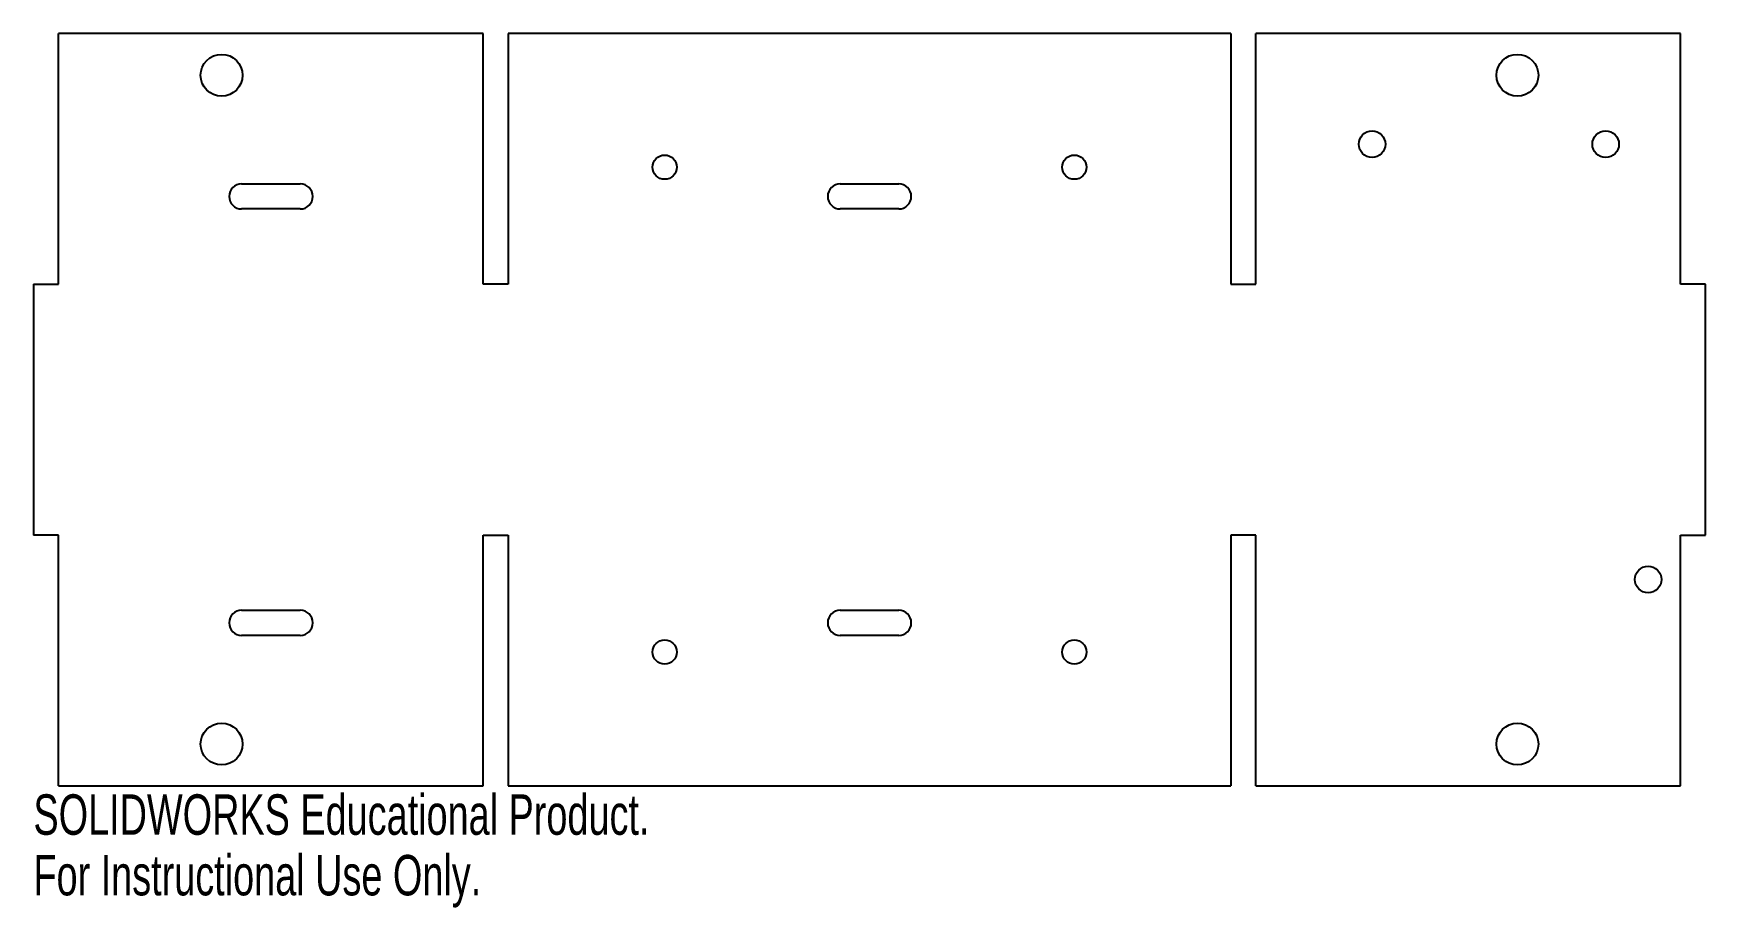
# Model space of a CAD drawing. Header units: millimetres. Extents: x -100 to 100, y -60 to 45.
import ezdxf

# ---------------------------------------------------------------- set-up
doc = ezdxf.new("R2010")
doc.units = ezdxf.units.MM
doc.styles.add('SLDTEXTSTYLE0', font='TXT', dxfattribs={"width": 0.7})

msp = doc.modelspace()

# ---------------------------------------------------------------- linework, layer by layer
at = {"color": 7, "linetype": 'Continuous', "lineweight": 25}
for p, q in [((-97, 15), (-97, 45)), ((-46.2, 45), (-97, 45)), ((-46.2, 15), (-46.2, 45)), ((-43.2, 45), (-43.2, 15)), ((43.2, 45), (-43.2, 45)), ((43.2, 45), (43.2, 15)), ((46.2, 15), (46.2, 45)), ((97, 45), (46.2, 45)), ((97, 15), (97, 45)), ((-75.1, 27), (-68.1, 27)), ((-3.5, 27), (3.5, 27)), ((-68.1, 24), (-75.1, 24)), ((3.5, 24), (-3.5, 24)), ((-100, 15), (-100, -15)), ((-100, 15), (-97, 15)), ((-43.2, 15), (-46.2, 15)), ((43.2, 15), (46.2, 15)), ((100, 15), (97, 15)), ((100, -15), (100, 15)), ((-97, -15), (-100, -15)), ((-97, -45), (-97, -15)), ((-46.2, -15), (-43.2, -15)), ((-46.2, -45), (-46.2, -15)), ((-43.2, -15), (-43.2, -45)), ((46.2, -15), (43.2, -15)), ((43.2, -15), (43.2, -45)), ((46.2, -45), (46.2, -15)), ((97, -15), (100, -15)), ((97, -45), (97, -15)), ((-75.1, -24), (-68.1, -24)), ((-3.5, -24), (3.5, -24)), ((-68.1, -27), (-75.1, -27)), ((3.5, -27), (-3.5, -27)), ((-97, -45), (-46.2, -45)), ((-43.2, -45), (43.2, -45)), ((46.2, -45), (97, -45))]:
    msp.add_line(p, q, dxfattribs=at)
for centre, radius in [((-77.5, 40), 2.5), ((77.5, 40), 2.5), ((60.11, 31.75), 1.59), ((88.05, 31.75), 1.59), ((-24.5, 29), 1.45), ((24.5, 29), 1.45), ((93.13, -20.32), 1.59), ((-24.5, -29), 1.45), ((24.5, -29), 1.45), ((-77.5, -40), 2.5), ((77.5, -40), 2.5)]:
    msp.add_circle(centre, radius, dxfattribs=at)
for centre, start, end in [((-75.1, 25.5), 90, 270), ((-68.1, 25.5), 270, 90), ((-3.5, 25.5), 90, 270), ((3.5, 25.5), 270, 90), ((-68.1, -25.5), 270, 90), ((-3.5, -25.5), 90, 270), ((3.5, -25.5), 270, 90), ((-75.1, -25.5), 90, 270)]:
    msp.add_arc(centre, 1.5, start, end, dxfattribs=at)

# ---------------------------------------------------------------- texts
at = {"color": 7, "linetype": 'Continuous', "char_height": 4.8336, "attachment_point": 1, "style": 'SLDTEXTSTYLE0'}
for s, insert in [('SOLIDWORKS Educational Product.', (-100, -46.02)), ('For Instructional Use Only.', (-100, -53.27))]:
    msp.add_mtext(s, dxfattribs=dict(at, insert=insert))

doc.saveas('drawing.dxf')
